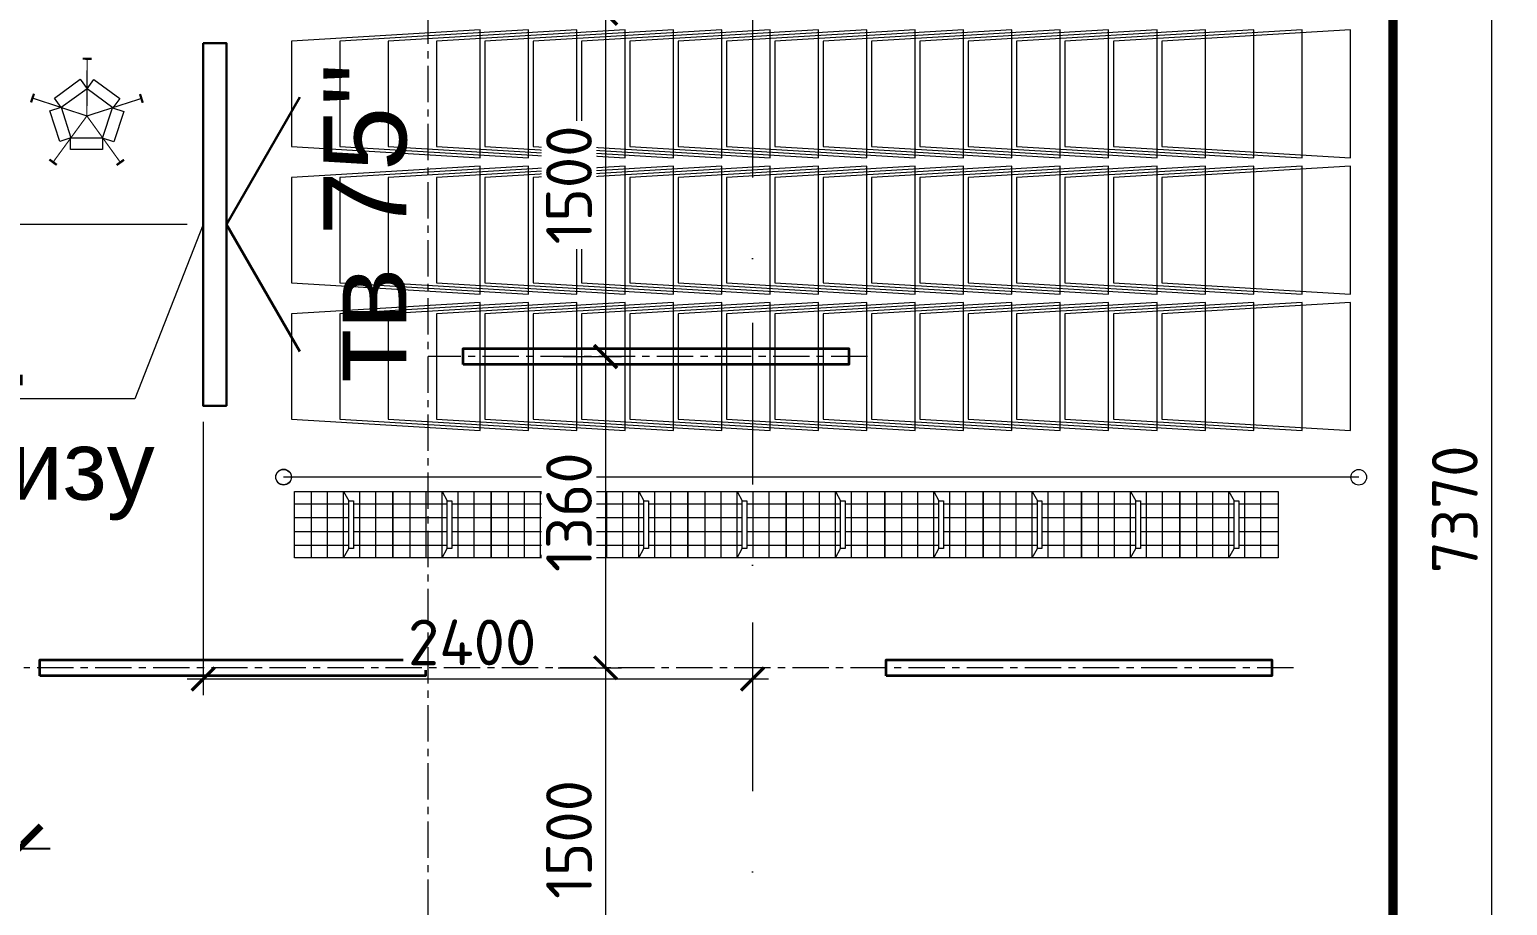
# Model space of a CAD drawing. Header units: millimetres. Extents: x -164867 to 807677, y -316775 to 513985.
# Drawn here: x 294278 to 300738, y 469017 to 472844 of the extents above; entities that cross this region are included whole.
import ezdxf

# ---------------------------------------------------------------- set-up
doc = ezdxf.new("R2010")
doc.units = ezdxf.units.MM
for name, pattern in [('CENTER', [50.8, 31.75, -6.35, 6.35, -6.35]), ('CENTER2', [28.575, 19.05, -3.175, 3.175, -3.175]), ('А_Штрихпунктирная', [1340.555525, 705.555534, -352.777767, 0, -282.222223])]:
    doc.linetypes.add(name, pattern=pattern)
doc.layers.get('Defpoints').update_dxf_attribs({"color": 140})
for name, color, linetype, lineweight in [('00_asys', 7, 'CENTER2', 13), ('EL LOTKI', 202, 'Continuous', 18), ('INT_1_sienos', 7, 'Continuous', 30), ('INT_2_Sviesa_SAB_GENERALINIS SALES', 1, 'Continuous', 18), ('INT_2_Sviesa_SAB_MEDINES LUBOS', 1, 'Continuous', 35), ('INT_TV', 5, 'Continuous', 13), ('MARK oformlienija matmenys', 7, 'Continuous', 5), ('MARK_kasu zona', 7, 'Continuous', 0), ('TECHNO', 7, 'Continuous', 15)]:
    doc.layers.add(name, color=color, linetype=linetype, lineweight=lineweight)
doc.styles.add('ISOCPEUR', font='isocpeur.ttf')
doc.styles.add('стиль1', font='arial.ttf')
doc.dimstyles.new('SAB_int_100', dxfattribs={"dimtxt": 200, "dimasz": 100, "dimexe": 70, "dimexo": 70, "dimgap": 60, "dimtad": 1, "dimdec": 1, "dimrnd": 5, "dimtxsty": 'ISOCPEUR', "dimblk": 'ARCHTICK', "dimcen": 20, "dimdle": 70, "dimadec": 0, "dimazin": 0, "dimtfac": 1, "dimtdec": 1, "dimtmove": 1, "dimatfit": 2, "dimfxl": 1, "dimtfill": 1, "dimarcsym": 0})
doc.dimstyles.new('SAB_int_200', dxfattribs={"dimtxt": 400, "dimasz": 200, "dimexe": 140, "dimexo": 140, "dimgap": 60, "dimtad": 1, "dimdec": 1, "dimrnd": 5, "dimtxsty": 'ISOCPEUR', "dimblk": 'ARCHTICK', "dimcen": 20, "dimdle": 140, "dimadec": 0, "dimazin": 0, "dimtfac": 1, "dimtdec": 1, "dimtmove": 1, "dimatfit": 2, "dimfxl": 1, "dimtfill": 1, "dimarcsym": 0})

# ---------------------------------------------------------------- blocks, each defined once
blk = doc.blocks.new('Newspaper')
at = {"transparency": 33554669}
for points, const_width in [([(-0.82, 9.84), (0.75, 9.85)], 0.394), ([(9.35, 3.08), (0, 0), (-0.04, 9.84)], 0.197), ([(-9.61, 2.26), (-9.13, 3.76)], 0.394), ([(0, 0), (-9.37, 3.01)], 0.197), ([(9.1, 3.82), (9.6, 2.33)], 0.394), ([(-5.76, -7.98), (0, 0), (5.81, -7.94)], 0.197), ([(-5.12, -8.44), (-6.39, -7.52)], 0.394), ([(6.45, -7.48), (5.18, -8.41)], 0.394)]:
    blk.add_lwpolyline(points, dxfattribs=dict(at, const_width=const_width))
for points in [[(-1.2, 6.27), (-5.67, 3.03), (-4.48, 1.4), (-0.02, 4.64)], [(5.59, 3.08), (1.13, 6.33), (-0.06, 4.69), (4.41, 1.45)], [(-6.34, 0.79), (-4.63, -4.45), (-2.71, -3.83), (-4.42, 1.42)], [(4.66, -4.37), (6.37, 0.88), (4.44, 1.5), (2.74, -3.74)], [(-2.71, -5.78), (2.8, -5.78), (2.8, -3.76), (-2.71, -3.76)]]:
    blk.add_lwpolyline(points, close=True, dxfattribs=at)
blk = doc.blocks.new('корзинка SB 22')
at = {"transparency": 33554669}
for p, q in [((29928.3, 59015.7), (29928.3, 58725.7)), ((29998.3, 59015.7), (29998.3, 58725.7)), ((30068.3, 59015.7), (30045.9, 58974.6)), ((30068.3, 59015.7), (30068.3, 58725.7)), ((30138.3, 59015.7), (30138.3, 58725.7)), ((30208.3, 59015.7), (30208.3, 58725.7)), ((30025.6, 58960.3), (29853.3, 58960.3)), ((30283.3, 58960.3), (30045.9, 58960.3)), ((30025.6, 58900), (29853.3, 58900)), ((30283.3, 58900), (30045.9, 58900)), ((30025.6, 58839.6), (29853.3, 58839.6)), ((30283.3, 58839.6), (30045.9, 58839.6)), ((30025.6, 58779.3), (29853.3, 58779.3)), ((30283.3, 58779.3), (30045.9, 58779.3)), ((30068.3, 58725.7), (30045.9, 58766.7))]:
    blk.add_line(p, q, dxfattribs=at)
for points in [[(30283.3, 58725.7), (29853.3, 58725.7), (29853.3, 59015.7), (30283.3, 59015.7)], [(30045.9, 58766.7), (30025.6, 58766.7), (30025.6, 58974.6), (30045.9, 58974.6)]]:
    blk.add_lwpolyline(points, close=True, dxfattribs=at)
blk = doc.blocks.new('TECHNOLOGIJA Garmatnaya')
at = {"layer": 'TECHNO', "transparency": 33554669}
blk.add_line((53050, 12925.2), (48350, 12925.2), dxfattribs=at)
for points in [[(48384, 14370.5), (49209, 14320.5), (49209, 14880.5), (48384, 14830.5)], [(48595.4, 14370.5), (49420.4, 14320.5), (49420.4, 14880.5), (48595.4, 14830.5)], [(48595.4, 14370.5), (49420.4, 14320.5), (49420.4, 14880.5), (48595.4, 14830.5)], [(48806.7, 14370.5), (49631.7, 14320.5), (49631.7, 14880.5), (48806.7, 14830.5)], [(48806.7, 14370.5), (49631.7, 14320.5), (49631.7, 14880.5), (48806.7, 14830.5)], [(49018.1, 14370.5), (49843.1, 14320.5), (49843.1, 14880.5), (49018.1, 14830.5)], [(49018.1, 14370.5), (49843.1, 14320.5), (49843.1, 14880.5), (49018.1, 14830.5)], [(49229.5, 14370.5), (50054.5, 14320.5), (50054.5, 14880.5), (49229.5, 14830.5)], [(49229.5, 14370.5), (50054.5, 14320.5), (50054.5, 14880.5), (49229.5, 14830.5)], [(49440.8, 14370.5), (50265.8, 14320.5), (50265.8, 14880.5), (49440.8, 14830.5)], [(49440.8, 14370.5), (50265.8, 14320.5), (50265.8, 14880.5), (49440.8, 14830.5)], [(49652.2, 14370.5), (50477.2, 14320.5), (50477.2, 14880.5), (49652.2, 14830.5)], [(49652.2, 14370.5), (50477.2, 14320.5), (50477.2, 14880.5), (49652.2, 14830.5)], [(49863.6, 14370.5), (50688.6, 14320.5), (50688.6, 14880.5), (49863.6, 14830.5)], [(49863.6, 14370.5), (50688.6, 14320.5), (50688.6, 14880.5), (49863.6, 14830.5)], [(50074.9, 14370.5), (50899.9, 14320.5), (50899.9, 14880.5), (50074.9, 14830.5)], [(50074.9, 14370.5), (50899.9, 14320.5), (50899.9, 14880.5), (50074.9, 14830.5)], [(50286.3, 14370.5), (51111.3, 14320.5), (51111.3, 14880.5), (50286.3, 14830.5)], [(50286.3, 14370.5), (51111.3, 14320.5), (51111.3, 14880.5), (50286.3, 14830.5)], [(50497.7, 14370.5), (51322.7, 14320.5), (51322.7, 14880.5), (50497.7, 14830.5)], [(50497.7, 14370.5), (51322.7, 14320.5), (51322.7, 14880.5), (50497.7, 14830.5)], [(50709.1, 14370.5), (51534.1, 14320.5), (51534.1, 14880.5), (50709.1, 14830.5)], [(50709.1, 14370.5), (51534.1, 14320.5), (51534.1, 14880.5), (50709.1, 14830.5)], [(50920.4, 14370.5), (51745.4, 14320.5), (51745.4, 14880.5), (50920.4, 14830.5)], [(50920.4, 14370.5), (51745.4, 14320.5), (51745.4, 14880.5), (50920.4, 14830.5)], [(51131.8, 14370.5), (51956.8, 14320.5), (51956.8, 14880.5), (51131.8, 14830.5)], [(51131.8, 14370.5), (51956.8, 14320.5), (51956.8, 14880.5), (51131.8, 14830.5)], [(51343.2, 14370.5), (52168.2, 14320.5), (52168.2, 14880.5), (51343.2, 14830.5)], [(51343.2, 14370.5), (52168.2, 14320.5), (52168.2, 14880.5), (51343.2, 14830.5)], [(51554.5, 14370.5), (52379.5, 14320.5), (52379.5, 14880.5), (51554.5, 14830.5)], [(51554.5, 14370.5), (52379.5, 14320.5), (52379.5, 14880.5), (51554.5, 14830.5)], [(51765.9, 14370.5), (52590.9, 14320.5), (52590.9, 14880.5), (51765.9, 14830.5)], [(51765.9, 14370.5), (52590.9, 14320.5), (52590.9, 14880.5), (51765.9, 14830.5)], [(51977.3, 14370.5), (52802.3, 14320.5), (52802.3, 14880.5), (51977.3, 14830.5)], [(51977.3, 14370.5), (52802.3, 14320.5), (52802.3, 14880.5), (51977.3, 14830.5)], [(52188.6, 14370.5), (53013.6, 14320.5), (53013.6, 14880.5), (52188.6, 14830.5)], [(52188.6, 14370.5), (53013.6, 14320.5), (53013.6, 14880.5), (52188.6, 14830.5)], [(48384, 13774.9), (49209, 13724.9), (49209, 14284.9), (48384, 14234.9)], [(48595.4, 13774.9), (49420.4, 13724.9), (49420.4, 14284.9), (48595.4, 14234.9)], [(48595.4, 13774.9), (49420.4, 13724.9), (49420.4, 14284.9), (48595.4, 14234.9)], [(48806.7, 13774.9), (49631.7, 13724.9), (49631.7, 14284.9), (48806.7, 14234.9)], [(48806.7, 13774.9), (49631.7, 13724.9), (49631.7, 14284.9), (48806.7, 14234.9)], [(49018.1, 13774.9), (49843.1, 13724.9), (49843.1, 14284.9), (49018.1, 14234.9)], [(49018.1, 13774.9), (49843.1, 13724.9), (49843.1, 14284.9), (49018.1, 14234.9)], [(49229.5, 13774.9), (50054.5, 13724.9), (50054.5, 14284.9), (49229.5, 14234.9)], [(49229.5, 13774.9), (50054.5, 13724.9), (50054.5, 14284.9), (49229.5, 14234.9)], [(49440.8, 13774.9), (50265.8, 13724.9), (50265.8, 14284.9), (49440.8, 14234.9)], [(49440.8, 13774.9), (50265.8, 13724.9), (50265.8, 14284.9), (49440.8, 14234.9)], [(49652.2, 13774.9), (50477.2, 13724.9), (50477.2, 14284.9), (49652.2, 14234.9)], [(49652.2, 13774.9), (50477.2, 13724.9), (50477.2, 14284.9), (49652.2, 14234.9)], [(49863.6, 13774.9), (50688.6, 13724.9), (50688.6, 14284.9), (49863.6, 14234.9)], [(49863.6, 13774.9), (50688.6, 13724.9), (50688.6, 14284.9), (49863.6, 14234.9)], [(50074.9, 13774.9), (50899.9, 13724.9), (50899.9, 14284.9), (50074.9, 14234.9)], [(50074.9, 13774.9), (50899.9, 13724.9), (50899.9, 14284.9), (50074.9, 14234.9)], [(50286.3, 13774.9), (51111.3, 13724.9), (51111.3, 14284.9), (50286.3, 14234.9)], [(50286.3, 13774.9), (51111.3, 13724.9), (51111.3, 14284.9), (50286.3, 14234.9)], [(50497.7, 13774.9), (51322.7, 13724.9), (51322.7, 14284.9), (50497.7, 14234.9)], [(50497.7, 13774.9), (51322.7, 13724.9), (51322.7, 14284.9), (50497.7, 14234.9)], [(50709.1, 13774.9), (51534.1, 13724.9), (51534.1, 14284.9), (50709.1, 14234.9)], [(50709.1, 13774.9), (51534.1, 13724.9), (51534.1, 14284.9), (50709.1, 14234.9)], [(50920.4, 13774.9), (51745.4, 13724.9), (51745.4, 14284.9), (50920.4, 14234.9)], [(50920.4, 13774.9), (51745.4, 13724.9), (51745.4, 14284.9), (50920.4, 14234.9)], [(51131.8, 13774.9), (51956.8, 13724.9), (51956.8, 14284.9), (51131.8, 14234.9)], [(51131.8, 13774.9), (51956.8, 13724.9), (51956.8, 14284.9), (51131.8, 14234.9)], [(51343.2, 13774.9), (52168.2, 13724.9), (52168.2, 14284.9), (51343.2, 14234.9)], [(51343.2, 13774.9), (52168.2, 13724.9), (52168.2, 14284.9), (51343.2, 14234.9)], [(51554.5, 13774.9), (52379.5, 13724.9), (52379.5, 14284.9), (51554.5, 14234.9)], [(51554.5, 13774.9), (52379.5, 13724.9), (52379.5, 14284.9), (51554.5, 14234.9)], [(51765.9, 13774.9), (52590.9, 13724.9), (52590.9, 14284.9), (51765.9, 14234.9)], [(51765.9, 13774.9), (52590.9, 13724.9), (52590.9, 14284.9), (51765.9, 14234.9)], [(51977.3, 13774.9), (52802.3, 13724.9), (52802.3, 14284.9), (51977.3, 14234.9)], [(51977.3, 13774.9), (52802.3, 13724.9), (52802.3, 14284.9), (51977.3, 14234.9)], [(52188.6, 13774.9), (53013.6, 13724.9), (53013.6, 14284.9), (52188.6, 14234.9)], [(52188.6, 13774.9), (53013.6, 13724.9), (53013.6, 14284.9), (52188.6, 14234.9)], [(48384, 13179.3), (49209, 13129.3), (49209, 13689.3), (48384, 13639.3)], [(48595.4, 13179.3), (49420.4, 13129.3), (49420.4, 13689.3), (48595.4, 13639.3)], [(48595.4, 13179.3), (49420.4, 13129.3), (49420.4, 13689.3), (48595.4, 13639.3)], [(48806.7, 13179.3), (49631.7, 13129.3), (49631.7, 13689.3), (48806.7, 13639.3)], [(48806.7, 13179.3), (49631.7, 13129.3), (49631.7, 13689.3), (48806.7, 13639.3)], [(49018.1, 13179.3), (49843.1, 13129.3), (49843.1, 13689.3), (49018.1, 13639.3)], [(49018.1, 13179.3), (49843.1, 13129.3), (49843.1, 13689.3), (49018.1, 13639.3)], [(49229.5, 13179.3), (50054.5, 13129.3), (50054.5, 13689.3), (49229.5, 13639.3)], [(49229.5, 13179.3), (50054.5, 13129.3), (50054.5, 13689.3), (49229.5, 13639.3)], [(49440.8, 13179.3), (50265.8, 13129.3), (50265.8, 13689.3), (49440.8, 13639.3)], [(49440.8, 13179.3), (50265.8, 13129.3), (50265.8, 13689.3), (49440.8, 13639.3)], [(49652.2, 13179.3), (50477.2, 13129.3), (50477.2, 13689.3), (49652.2, 13639.3)], [(49652.2, 13179.3), (50477.2, 13129.3), (50477.2, 13689.3), (49652.2, 13639.3)], [(49863.6, 13179.3), (50688.6, 13129.3), (50688.6, 13689.3), (49863.6, 13639.3)], [(49863.6, 13179.3), (50688.6, 13129.3), (50688.6, 13689.3), (49863.6, 13639.3)], [(50074.9, 13179.3), (50899.9, 13129.3), (50899.9, 13689.3), (50074.9, 13639.3)], [(50074.9, 13179.3), (50899.9, 13129.3), (50899.9, 13689.3), (50074.9, 13639.3)], [(50286.3, 13179.3), (51111.3, 13129.3), (51111.3, 13689.3), (50286.3, 13639.3)], [(50286.3, 13179.3), (51111.3, 13129.3), (51111.3, 13689.3), (50286.3, 13639.3)], [(50497.7, 13179.3), (51322.7, 13129.3), (51322.7, 13689.3), (50497.7, 13639.3)], [(50497.7, 13179.3), (51322.7, 13129.3), (51322.7, 13689.3), (50497.7, 13639.3)], [(50709.1, 13179.3), (51534.1, 13129.3), (51534.1, 13689.3), (50709.1, 13639.3)], [(50709.1, 13179.3), (51534.1, 13129.3), (51534.1, 13689.3), (50709.1, 13639.3)], [(50920.4, 13179.3), (51745.4, 13129.3), (51745.4, 13689.3), (50920.4, 13639.3)], [(50920.4, 13179.3), (51745.4, 13129.3), (51745.4, 13689.3), (50920.4, 13639.3)], [(51131.8, 13179.3), (51956.8, 13129.3), (51956.8, 13689.3), (51131.8, 13639.3)], [(51131.8, 13179.3), (51956.8, 13129.3), (51956.8, 13689.3), (51131.8, 13639.3)], [(51343.2, 13179.3), (52168.2, 13129.3), (52168.2, 13689.3), (51343.2, 13639.3)], [(51343.2, 13179.3), (52168.2, 13129.3), (52168.2, 13689.3), (51343.2, 13639.3)], [(51554.5, 13179.3), (52379.5, 13129.3), (52379.5, 13689.3), (51554.5, 13639.3)], [(51554.5, 13179.3), (52379.5, 13129.3), (52379.5, 13689.3), (51554.5, 13639.3)], [(51765.9, 13179.3), (52590.9, 13129.3), (52590.9, 13689.3), (51765.9, 13639.3)], [(51765.9, 13179.3), (52590.9, 13129.3), (52590.9, 13689.3), (51765.9, 13639.3)], [(51977.3, 13179.3), (52802.3, 13129.3), (52802.3, 13689.3), (51977.3, 13639.3)], [(51977.3, 13179.3), (52802.3, 13129.3), (52802.3, 13689.3), (51977.3, 13639.3)], [(52188.6, 13179.3), (53013.6, 13129.3), (53013.6, 13689.3), (52188.6, 13639.3)], [(52188.6, 13179.3), (53013.6, 13129.3), (53013.6, 13689.3), (52188.6, 13639.3)]]:
    blk.add_lwpolyline(points, close=True, dxfattribs=at)
for centre in [(48350, 12925.2), (48350.1, 12926.6), (53050, 12925.2)]:
    blk.add_circle(centre, 34.2, dxfattribs=at)
at = {"layer": 'TECHNO', "transparency": 33554687, "xscale": -25.42372881318443, "yscale": 25.4237288137665, "zscale": 25.4237288135}
blk.add_blockref('Newspaper', (47490.2, 14503.9), dxfattribs=at)
at = {"layer": 'TECHNO', "transparency": 33554687, "rotation": 180}
for p in [(78681, 71588.7), (79111, 71588.7), (79541, 71588.7), (79971, 71588.7), (80401, 71588.7), (80831, 71588.7), (81261, 71588.7), (81691, 71588.7), (82121, 71588.7), (82551, 71588.7)]:
    blk.add_blockref('корзинка SB 22', p, dxfattribs=at)
blk = doc.blocks.new('_ArchTick')
at = {"color": 0, "linetype": 'ByBlock', "const_width": 0.15}
blk.add_lwpolyline([(-0.5, -0.5), (0.5, 0.5)], dxfattribs=at)
blk = doc.blocks.new('*D393')
at = {"layer": 'INT_2_Sviesa_SAB_GENERALINIS SALES', "color": 0, "lineweight": -2, "transparency": 16777216}
for p, q in [((46290, 11653.2), (46290, 11162.2)), ((47190, 11481.2), (47190, 11162.2)), ((46150, 11302.2), (47330, 11302.2))]:
    blk.add_line(p, q, dxfattribs=at)
at = {"layer": 'INT_2_Sviesa_SAB_GENERALINIS SALES', "color": 0, "lineweight": -2, "transparency": 16777216, "xscale": 200, "yscale": 200, "zscale": 200, "rotation": 180}
blk.add_blockref('_ArchTick', (46290, 11302.2), dxfattribs=at)
at = {"layer": 'INT_2_Sviesa_SAB_GENERALINIS SALES', "color": 0, "lineweight": -2, "transparency": 16777216, "xscale": 200, "yscale": 200, "zscale": 200}
blk.add_blockref('_ArchTick', (47190, 11302.2), dxfattribs=at)
at = {"layer": 'INT_2_Sviesa_SAB_GENERALINIS SALES', "color": 0, "transparency": 16777216, "insert": (46740, 11562.2), "char_height": 400, "attachment_point": 5, "style": 'ISOCPEUR', "bg_fill": 3, "box_fill_scale": 1.1, "bg_fill_color": 256, "bg_fill_true_color": 13158600, "bg_fill_transparency": 0}
blk.add_mtext('900', dxfattribs=at)
at = {"layer": 'Defpoints', "color": 0, "transparency": 16777216}
for p in [(46290, 11793.2), (47190, 11621.2), (47190, 11302.2)]:
    blk.add_point(p, dxfattribs=at)
blk = doc.blocks.new('L 1686')
at = {"transparency": 33554687}
blk.add_lwpolyline([(1994127.7, -1660861.1), (1994197.7, -1660861.1), (1994197.7, -1662547.1), (1994127.7, -1662547.1)], close=True, dxfattribs=at)
blk = doc.blocks.new('SVIESTUVAI Garmatnaya')
at = {"layer": 'INT_2_Sviesa_SAB_MEDINES LUBOS', "transparency": 33554687, "rotation": 90}
for p in [(-1611726.6, -1980710.2), (-1613576.6, -1982070.2), (-1609876.6, -1982070.2)]:
    blk.add_blockref('L 1686', p, dxfattribs=at)
blk = doc.blocks.new('*D360')
at = {"layer": 'Defpoints', "color": 0, "transparency": 16777216}
for p in [(53349.5, 16470), (53349.5, 9100), (53630.1, 9100)]:
    blk.add_point(p, dxfattribs=at)
at = {"layer": 'MARK oformlienija matmenys', "color": 0, "lineweight": -2, "transparency": 16777216}
for p, q in [((53630.1, 16540), (53630.1, 9030)), ((53419.5, 16470), (53700.1, 16470)), ((53419.5, 9100), (53700.1, 9100))]:
    blk.add_line(p, q, dxfattribs=at)
at = {"layer": 'MARK oformlienija matmenys', "color": 0, "lineweight": -2, "transparency": 16777216, "xscale": 100, "yscale": 100, "zscale": 100}
for p, rotation in [((53630.1, 16470), 90), ((53630.1, 9100), 270)]:
    blk.add_blockref('_ArchTick', p, dxfattribs=dict(at, rotation=rotation))
at = {"layer": 'MARK oformlienija matmenys', "color": 0, "transparency": 16777216, "insert": (53470.1, 12785), "char_height": 200, "attachment_point": 5, "rotation": 90, "style": 'ISOCPEUR', "bg_fill": 3, "box_fill_scale": 1.1, "bg_fill_color": 256, "bg_fill_true_color": 13158600, "bg_fill_transparency": 0}
blk.add_mtext('7370', dxfattribs=at)
blk = doc.blocks.new('*D409')
at = {"layer": 'Defpoints', "color": 0, "transparency": 16777216}
for p in [(47114.8, 17000), (46804.4, 14030.2), (47998.5, 14030.2)]:
    blk.add_point(p, dxfattribs=at)
at = {"layer": 'INT_TV', "color": 0, "lineweight": -2, "transparency": 16777216}
for p, q in [((46804.4, 17070), (46804.4, 13960.2)), ((47044.8, 17000), (46734.4, 17000)), ((47928.5, 14030.2), (46734.4, 14030.2))]:
    blk.add_line(p, q, dxfattribs=at)
at = {"layer": 'INT_TV', "color": 0, "lineweight": -2, "transparency": 16777216, "xscale": 100, "yscale": 100, "zscale": 100}
for p, rotation in [((46804.4, 17000), 90), ((46804.4, 14030.2), 270)]:
    blk.add_blockref('_ArchTick', p, dxfattribs=dict(at, rotation=rotation))
at = {"layer": 'INT_TV', "color": 0, "transparency": 16777216, "insert": (46644.4, 15515.1), "char_height": 200, "attachment_point": 5, "rotation": 90, "style": 'ISOCPEUR', "bg_fill": 3, "box_fill_scale": 1.1, "bg_fill_color": 256, "bg_fill_true_color": 13158600, "bg_fill_transparency": 0}
blk.add_mtext('2970', dxfattribs=at)
blk = doc.blocks.new('*D410')
at = {"layer": 'Defpoints', "color": 0, "transparency": 16777216}
for p in [(47998.5, 13237.7), (50400, 12360), (47998.5, 12043.5)]:
    blk.add_point(p, dxfattribs=at)
at = {"layer": 'INT_TV', "color": 0, "lineweight": -2, "transparency": 16777216}
for p, q in [((47998.5, 13167.7), (47998.5, 11973.5)), ((50400, 12290), (50400, 11973.5)), ((50470, 12043.5), (47928.5, 12043.5))]:
    blk.add_line(p, q, dxfattribs=at)
at = {"layer": 'INT_TV', "color": 0, "lineweight": -2, "transparency": 16777216, "xscale": 100, "yscale": 100, "zscale": 100, "rotation": 180}
blk.add_blockref('_ArchTick', (47998.5, 12043.5), dxfattribs=at)
at = {"layer": 'INT_TV', "color": 0, "lineweight": -2, "transparency": 16777216, "xscale": 100, "yscale": 100, "zscale": 100}
blk.add_blockref('_ArchTick', (50400, 12043.5), dxfattribs=at)
at = {"layer": 'INT_TV', "color": 0, "transparency": 16777216, "insert": (49174.2, 12203.5), "char_height": 200, "attachment_point": 5, "style": 'ISOCPEUR', "bg_fill": 3, "box_fill_scale": 1.1, "bg_fill_color": 256, "bg_fill_true_color": 13158600, "bg_fill_transparency": 0}
blk.add_mtext('2400', dxfattribs=at)
blk = doc.blocks.new('OSI Garmatnaya')
at = {"layer": '00_asys', "linetype": 'А_Штрихпунктирная', "transparency": 33554687}
blk.add_lwpolyline([(50400, 55159.77), (50400, -4664.1)], dxfattribs=at)
blk = doc.blocks.new('*D435')
at = {"layer": 'Defpoints', "color": 0, "transparency": 16777216}
for p in [(49455.9, 14952.5), (49502.7, 13452.5), (49757.8, 13452.5)]:
    blk.add_point(p, dxfattribs=at)
at = {"layer": 'EL LOTKI', "color": 0, "lineweight": -2, "transparency": 16777216}
for p, q in [((49757.8, 15022.5), (49757.8, 13382.5)), ((49525.9, 14952.5), (49827.8, 14952.5)), ((49572.7, 13452.5), (49827.8, 13452.5))]:
    blk.add_line(p, q, dxfattribs=at)
at = {"layer": 'EL LOTKI', "color": 0, "lineweight": -2, "transparency": 16777216, "xscale": 100, "yscale": 100, "zscale": 100}
for p, rotation in [((49757.8, 14952.5), 90), ((49757.8, 13452.5), 270)]:
    blk.add_blockref('_ArchTick', p, dxfattribs=dict(at, rotation=rotation))
at = {"layer": 'EL LOTKI', "color": 0, "transparency": 16777216, "insert": (49597.8, 14202.5), "char_height": 200, "attachment_point": 5, "rotation": 90, "style": 'ISOCPEUR', "bg_fill": 3, "box_fill_scale": 1.1, "bg_fill_color": 256, "bg_fill_true_color": 13158600, "bg_fill_transparency": 0}
blk.add_mtext('1500', dxfattribs=at)
blk = doc.blocks.new('*D436')
at = {"layer": 'Defpoints', "color": 0, "transparency": 16777216}
for p in [(49502.7, 13452.5), (49480.7, 12092.5), (49757.8, 12092.5)]:
    blk.add_point(p, dxfattribs=at)
at = {"layer": 'EL LOTKI', "color": 0, "lineweight": -2, "transparency": 16777216}
for p, q in [((49757.8, 13522.5), (49757.8, 12022.5)), ((49572.7, 13452.5), (49827.8, 13452.5)), ((49550.7, 12092.5), (49827.8, 12092.5))]:
    blk.add_line(p, q, dxfattribs=at)
at = {"layer": 'EL LOTKI', "color": 0, "lineweight": -2, "transparency": 16777216, "xscale": 100, "yscale": 100, "zscale": 100}
for p, rotation in [((49757.8, 13452.5), 90), ((49757.8, 12092.5), 270)]:
    blk.add_blockref('_ArchTick', p, dxfattribs=dict(at, rotation=rotation))
at = {"layer": 'EL LOTKI', "color": 0, "transparency": 16777216, "insert": (49597.8, 12772.5), "char_height": 200, "attachment_point": 5, "rotation": 90, "style": 'ISOCPEUR', "bg_fill": 3, "box_fill_scale": 1.1, "bg_fill_color": 256, "bg_fill_true_color": 13158600, "bg_fill_transparency": 0}
blk.add_mtext('1360', dxfattribs=at)
blk = doc.blocks.new('*D437')
at = {"layer": 'Defpoints', "color": 0, "transparency": 16777216}
for p in [(49480.7, 12092.5), (49356.5, 10592.5), (49757.8, 10592.5)]:
    blk.add_point(p, dxfattribs=at)
at = {"layer": 'EL LOTKI', "color": 0, "lineweight": -2, "transparency": 16777216}
for p, q in [((49757.8, 12162.5), (49757.8, 10522.5)), ((49550.7, 12092.5), (49827.8, 12092.5)), ((49426.5, 10592.5), (49827.8, 10592.5))]:
    blk.add_line(p, q, dxfattribs=at)
at = {"layer": 'EL LOTKI', "color": 0, "lineweight": -2, "transparency": 16777216, "xscale": 100, "yscale": 100, "zscale": 100}
for p, rotation in [((49757.8, 12092.5), 90), ((49757.8, 10592.5), 270)]:
    blk.add_blockref('_ArchTick', p, dxfattribs=dict(at, rotation=rotation))
at = {"layer": 'EL LOTKI', "color": 0, "transparency": 16777216, "insert": (49597.8, 11342.5), "char_height": 200, "attachment_point": 5, "rotation": 90, "style": 'ISOCPEUR', "bg_fill": 3, "box_fill_scale": 1.1, "bg_fill_color": 256, "bg_fill_true_color": 13158600, "bg_fill_transparency": 0}
blk.add_mtext('1500', dxfattribs=at)
blk = doc.blocks.new('GEN SVIESTUVAI Garmatnaya')
at = {"layer": 'INT_2_Sviesa_SAB_GENERALINIS SALES', "transparency": 33554687}
dim = blk.add_linear_dim(base=(47190, 11302.18), p1=(46290, 11793.21), p2=(47190, 11621.17), angle=180, dimstyle='SAB_int_200', dxfattribs=at)
dim.commit()
dim.dimension.update_dxf_attribs({"geometry": '*D393', "text_midpoint": (46740, 11562.18)})
blk = doc.blocks.new('MARK KASOS Garmatnaya')
at = {"layer": 'MARK oformlienija matmenys', "transparency": 33554687}
dim = blk.add_linear_dim(base=(53630.13, 9100), p1=(53349.49, 16470), p2=(53349.49, 9100), angle=90, dimstyle='SAB_int_100', dxfattribs=at)
dim.commit()
dim.dimension.update_dxf_attribs({"geometry": '*D360', "text_midpoint": (53470.13, 12785)})
blk = doc.blocks.new('TV Garmatnaya')
at = {"layer": 'INT_TV', "lineweight": 30, "transparency": 33554669}
blk.add_lwpolyline([(47998.5, 14822.68), (47998.5, 13237.68), (48100, 13237.68), (48100, 14822.68)], close=True, dxfattribs=at)
blk.add_lwpolyline([(48420.85, 14585.91), (48100, 14030.18), (48420.85, 13474.45)], dxfattribs=at)
at = {"layer": 'INT_TV', "transparency": 33554687}
blk.add_lwpolyline([(47998.5, 14030.18), (47700.38, 13267.92), (43924.16, 13267.92)], dxfattribs=at)
at = {"layer": 'INT_TV', "transparency": 33554687, "insert": (48524.2, 13339.68), "char_height": 362.5, "width": 4959.7664, "attachment_point": 1, "rotation": 90, "style": 'стиль1'}
blk.add_mtext("тв 75''", dxfattribs=at)
at = {"layer": 'INT_TV', "transparency": 33554687, "insert": (43862.38, 13627.37), "char_height": 300, "width": 3948.7668, "attachment_point": 1, "style": 'стиль1'}
blk.add_mtext('\\pi633.69445;На нодставке. \\P\\pi60.39977;Подключение снизу \\P\\pi1223.25789;(с пола)', dxfattribs=at)
at = {"layer": 'INT_TV', "transparency": 33554687}
dim = blk.add_linear_dim(base=(46804.36, 14030.18), p1=(47114.81, 17000), p2=(47998.5, 14030.18), angle=90, dimstyle='SAB_int_100', dxfattribs=at)
dim.commit()
dim.dimension.update_dxf_attribs({"geometry": '*D409', "text_midpoint": (46644.36, 15515.09)})
dim = blk.add_linear_dim(base=(47998.5, 12043.51), p1=(50400, 12360.03), p2=(47998.5, 13237.68), dimstyle='SAB_int_100', dxfattribs=at)
dim.commit()
dim.dimension.update_dxf_attribs({"geometry": '*D410', "text_midpoint": (49174.25, 12043.51), "dimtype": 128})
blk = doc.blocks.new('EL LOTKI Garmatnaya')
at = {"layer": 'EL LOTKI', "linetype": 'CENTER', "ltscale": 5, "transparency": 33554687}
for points in [[(48982.5, 7452.5), (48982.5, 41017.5)], [(50902.5, 13452.5), (48982.5, 13452.5)], [(52765, 12092.5), (47215, 12092.5)]]:
    blk.add_lwpolyline(points, dxfattribs=at)
at = {"layer": 'EL LOTKI', "transparency": 33554687}
dim = blk.add_linear_dim(base=(49757.78, 13452.5), p1=(49455.94, 14952.5), p2=(49502.71, 13452.5), angle=270, dimstyle='SAB_int_100', dxfattribs=at)
dim.commit()
dim.dimension.update_dxf_attribs({"geometry": '*D435', "text_midpoint": (49597.78, 14202.5)})
dim = blk.add_linear_dim(base=(49757.78, 12092.5), p1=(49502.71, 13452.5), p2=(49480.72, 12092.5), angle=270, dimstyle='SAB_int_100', dxfattribs=at)
dim.commit()
dim.dimension.update_dxf_attribs({"geometry": '*D436', "text_midpoint": (49597.78, 12772.5)})
dim = blk.add_linear_dim(base=(49757.78, 10592.5), p1=(49480.72, 12092.5), p2=(49356.49, 10592.5), angle=270, dimstyle='SAB_int_100', dxfattribs=at)
dim.commit()
dim.dimension.update_dxf_attribs({"geometry": '*D437', "text_midpoint": (49597.78, 11342.5)})

msp = doc.modelspace()

# ---------------------------------------------------------------- block references
at = {"layer": 'TECHNO', "transparency": 33554687}
msp.add_blockref('TECHNOLOGIJA Garmatnaya', (247038.21, 457962.73), dxfattribs=at)

# ---------------------------------------------------------------- next in the draw order: block references
at = {"layer": 'INT_2_Sviesa_SAB_GENERALINIS SALES', "linetype": 'CENTER2', "lineweight": 25, "ltscale": 200, "transparency": 33554687}
msp.add_blockref('GEN SVIESTUVAI Garmatnaya', (247038.21, 457962.73), dxfattribs=at)

# ---------------------------------------------------------------- next in the draw order: block references
at = {"layer": 'INT_2_Sviesa_SAB_MEDINES LUBOS', "transparency": 33554687}
msp.add_blockref('SVIESTUVAI Garmatnaya', (247038.21, 457962.73), dxfattribs=at)

# ---------------------------------------------------------------- next in the draw order: block references
at = {"layer": 'MARK_kasu zona', "transparency": 33554687}
msp.add_blockref('MARK KASOS Garmatnaya', (247038.21, 457962.73), dxfattribs=at)

# ---------------------------------------------------------------- next in the draw order: block references
at = {"layer": 'INT_TV', "transparency": 33554687}
msp.add_blockref('TV Garmatnaya', (247038.21, 457962.73), dxfattribs=at)

# ---------------------------------------------------------------- next in the draw order: block references
at = {"layer": '00_asys', "linetype": 'CENTER2', "lineweight": 25, "ltscale": 200, "transparency": 33554687}
msp.add_blockref('OSI Garmatnaya', (247038.21, 457962.73), dxfattribs=at)

# ---------------------------------------------------------------- next in the draw order: linework, layer by layer
at = {"layer": 'INT_1_sienos', "color": 1, "linetype": 'CENTER', "ltscale": 20, "transparency": 33554687, "const_width": 40}
msp.add_lwpolyline([(300238.21, 463682.72), (300238.21, 501606.06)], dxfattribs=at)

# ---------------------------------------------------------------- next in the draw order: block references
at = {"layer": 'EL LOTKI', "transparency": 33554687}
msp.add_blockref('EL LOTKI Garmatnaya', (247038.21, 457962.73), dxfattribs=at)

doc.saveas('drawing.dxf')
